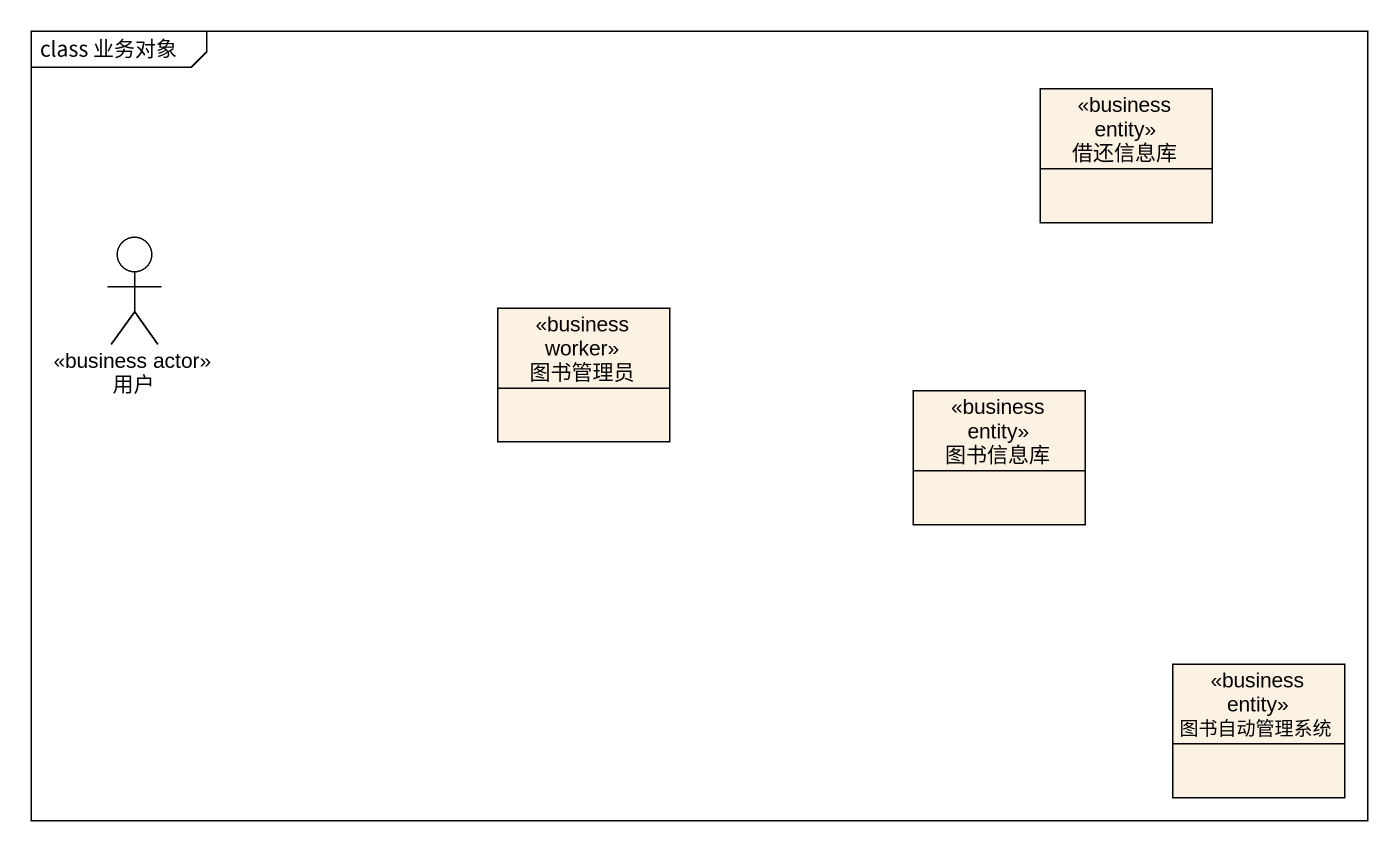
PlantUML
@startuml
mainframe class 业务对象
allowmixing
hide circle
hide empty members
class 借还信息库 <<business entity>>
actor 用户 <<business actor>>
class 图书管理员 <<business worker>>
class 图书信息库 <<business entity>>
class 图书自动管理系统 <<business entity>>
@enduml
